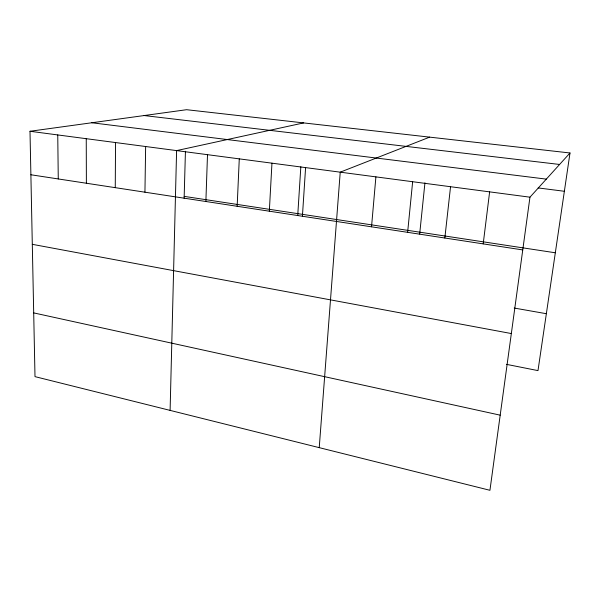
<?xml version="1.0" encoding="UTF-8"?>
<svg xmlns="http://www.w3.org/2000/svg" width="600" height="600" viewBox="0 0 600 600"><rect width="100%" height="100%" fill="white"/><g stroke="black" fill="none" stroke-linecap="round" stroke-linejoin="round"><path stroke-width="0.9" d="M115.26 187.657L115.538 142.545M144.938 192.195L145.642 146.52M170.108 410.393L176.602 150.6L303.638 122.91M184.132 198.225L185.438 151.245M205.875 201.502L207.502 154.672M237.157 206.288L239.272 158.858M269.325 211.2L271.957 163.17M297.728 215.46L300.832 166.778M302.415 216.255L305.595 167.602M319.23 447.645L340.23 172.17L429.653 137.137M371.528 226.815L375.9 176.873M407.632 232.335L412.65 181.718M419.67 234.03L424.942 182.82M444.84 238.013L450.548 186.712M483.195 243.877L489.63 191.865M570 152.977L529.957 197.183L489.938 490.298L34.995 376.635L30 131.273L186.585 109.703L570 152.977L537.99 370.612L506.393 364.335M144.135 115.552L559.59 164.46M91.815 122.76L546.315 179.123M538.155 187.928L564.368 191.28M30 131.273L529.957 197.183M184.185 196.373L555.322 252.78M30.885 174.765L522.757 249.923M514.222 308.048L546.36 313.71M32.303 244.32L511.342 333.555M33.697 312.892L500.197 415.17M57.75 134.933L58.267 178.95M86.25 138.69L86.385 183.248"/></g></svg>
